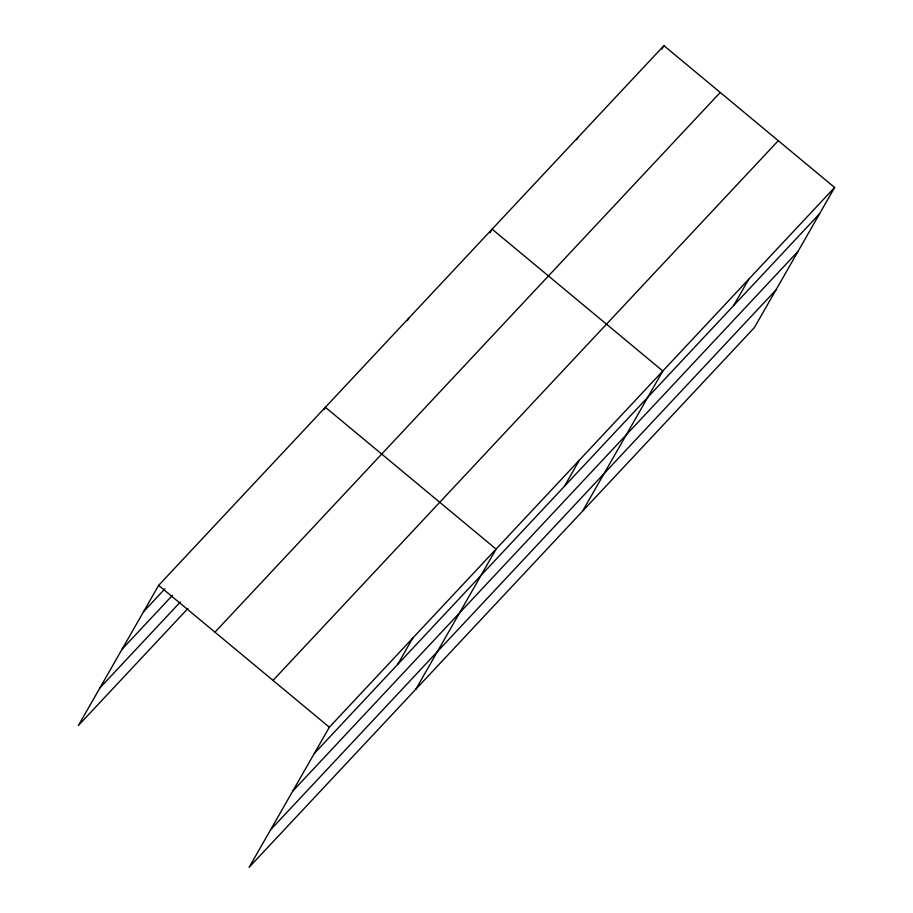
<?xml version="1.0" encoding="UTF-8"?>
<svg xmlns="http://www.w3.org/2000/svg" width="913" height="913" viewBox="0 0 913 913"><rect width="100%" height="100%" fill="white"/><g stroke="black" fill="none" stroke-linecap="round" stroke-linejoin="round"><path stroke-width="1.37" d="M834.619 187.496L329.342 727.216L249.089 867.35L754.366 327.619L834.619 187.496L663.911 45.65L158.634 585.381L78.381 725.504L187.918 608.492M324.001 409.652L325.37 407.266L496.09 549.112L415.837 689.235M407.381 320.6L408.739 318.215M490.064 232.735L492.118 229.163L662.827 370.998L582.574 511.132M576.651 139.792L578.009 137.407M661.857 49.234L663.911 45.65M397.68 664.424L412.71 638.164M564.417 486.309L579.458 460.061M733.687 305.501L748.728 279.241M143.592 611.642L164.922 588.851M122.068 649.211L172.477 595.367M99.894 687.934L180.363 601.987M214.966 632.184L720.243 92.453M273.01 680.413L778.287 140.682M314.3 753.476L819.589 213.756M292.788 791.057L798.065 251.326M270.613 829.769L775.89 290.049M158.634 585.381L329.342 727.216"/></g></svg>
